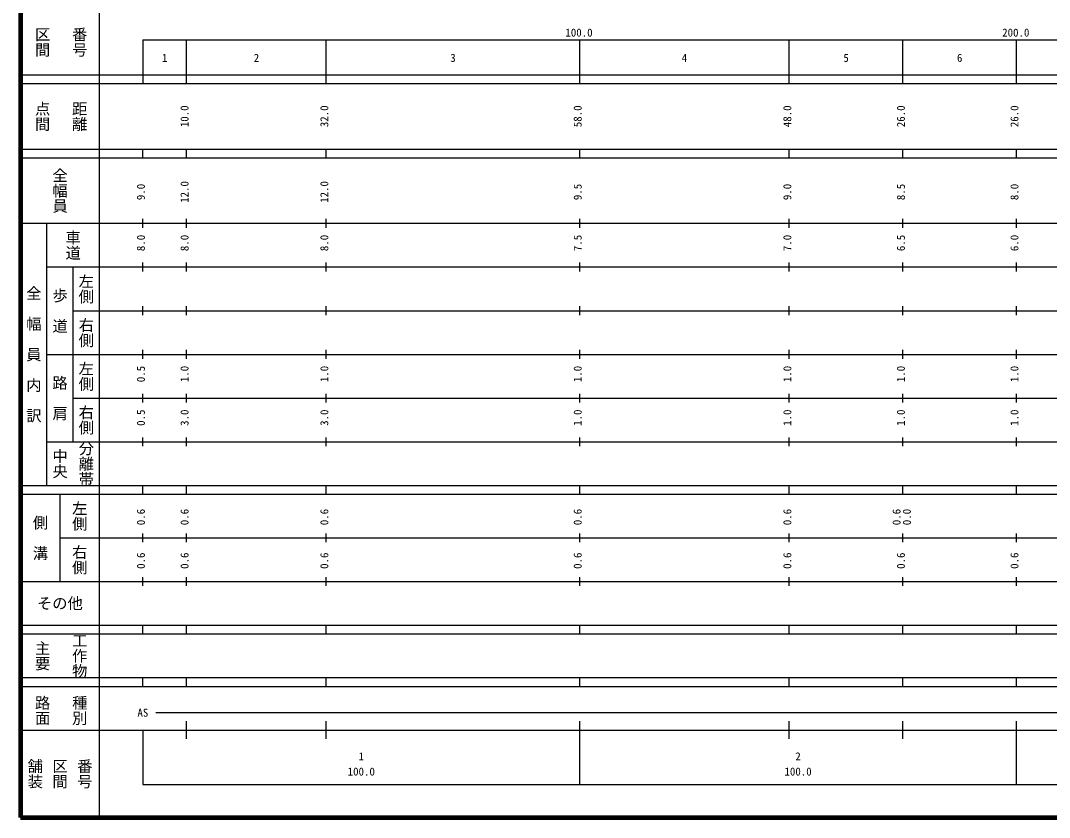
# Model space of a CAD drawing. Units: millimetres on the paper, enlarged 1000 times. Extents: x 40000 to 680000, y 20000 to 380000.
# Drawn here: x 40000 to 275546, y 20000 to 202409 of the extents above; entities that cross this region are included whole.
import ezdxf
from ezdxf.enums import TextEntityAlignment as Align

# ---------------------------------------------------------------- set-up
doc = ezdxf.new("R2010")
doc.units = ezdxf.units.MM
doc.header["$LTSCALE"] = 1000
doc.layers.add('M-TTL', color=2, linetype='Continuous', lineweight=140)
doc.layers.add('M-TTL-BAND', color=7, linetype='Continuous', lineweight=25)
doc.styles.add('@ＭＳ ゴシック', font='')
doc.styles.add('ＭＳ ゴシック', font='')
doc.styles.get('@ＭＳ ゴシック').set_extended_font_data('@MS Gothic')
doc.styles.get('ＭＳ ゴシック').set_extended_font_data('MS Gothic')

msp = doc.modelspace()

# ---------------------------------------------------------------- linework, layer by layer
at = {"layer": 'M-TTL'}
for p, q in [((40000, 380000), (40000, 20000)), ((40000, 20000), (680000, 20000))]:
    msp.add_line(p, q, dxfattribs=at)
at = {"layer": 'M-TTL-BAND'}
for p, q in [((58000, 370000), (58000, 20000)), ((68000, 198000), (579000, 198000)), ((68000, 198000), (68000, 188000)), ((78000, 188000), (78000, 198000)), ((110000, 188000), (110000, 198000)), ((168000, 188000), (168000, 198000)), ((216000, 188000), (216000, 198000)), ((242000, 188000), (242000, 198000)), ((268000, 188000), (268000, 198000)), ((40000, 190000), (579000, 190000)), ((40000, 188000), (579000, 188000)), ((40000, 173000), (579000, 173000)), ((68000, 171000), (68000, 173000)), ((78000, 171000), (78000, 173000)), ((110000, 171000), (110000, 173000)), ((168000, 171000), (168000, 173000)), ((216000, 171000), (216000, 173000)), ((242000, 171000), (242000, 173000)), ((268000, 171000), (268000, 173000)), ((40000, 171000), (579000, 171000)), ((40000, 156000), (579000, 156000)), ((46000, 96000), (46000, 156000)), ((68000, 155000), (68000, 157000)), ((78000, 155000), (78000, 157000)), ((110000, 155000), (110000, 157000)), ((168000, 155000), (168000, 157000)), ((216000, 155000), (216000, 157000)), ((242000, 155000), (242000, 157000)), ((268000, 155000), (268000, 157000)), ((68000, 145000), (68000, 147000)), ((78000, 145000), (78000, 147000)), ((110000, 145000), (110000, 147000)), ((168000, 145000), (168000, 147000)), ((216000, 145000), (216000, 147000)), ((242000, 145000), (242000, 147000)), ((268000, 145000), (268000, 147000)), ((46000, 146000), (579000, 146000)), ((52000, 146000), (52000, 106000)), ((68000, 135000), (68000, 137000)), ((78000, 135000), (78000, 137000)), ((110000, 135000), (110000, 137000)), ((168000, 135000), (168000, 137000)), ((216000, 135000), (216000, 137000)), ((242000, 135000), (242000, 137000)), ((268000, 135000), (268000, 137000)), ((52000, 136000), (579000, 136000)), ((46000, 126000), (579000, 126000)), ((68000, 125000), (68000, 127000)), ((78000, 125000), (78000, 127000)), ((110000, 125000), (110000, 127000)), ((168000, 125000), (168000, 127000)), ((216000, 125000), (216000, 127000)), ((242000, 125000), (242000, 127000)), ((268000, 125000), (268000, 127000)), ((52000, 116000), (579000, 116000)), ((68000, 115000), (68000, 117000)), ((78000, 115000), (78000, 117000)), ((110000, 115000), (110000, 117000)), ((168000, 115000), (168000, 117000)), ((216000, 115000), (216000, 117000)), ((242000, 115000), (242000, 117000)), ((268000, 115000), (268000, 117000)), ((46000, 106000), (579000, 106000)), ((68000, 105000), (68000, 107000)), ((78000, 105000), (78000, 107000)), ((110000, 105000), (110000, 107000)), ((168000, 105000), (168000, 107000)), ((216000, 105000), (216000, 107000)), ((242000, 105000), (242000, 107000)), ((268000, 105000), (268000, 107000)), ((40000, 96000), (579000, 96000)), ((68000, 94000), (68000, 96000)), ((78000, 94000), (78000, 96000)), ((110000, 94000), (110000, 96000)), ((168000, 94000), (168000, 96000)), ((216000, 94000), (216000, 96000)), ((242000, 94000), (242000, 96000)), ((268000, 94000), (268000, 96000)), ((40000, 94000), (579000, 94000)), ((49000, 94000), (49000, 74000)), ((68000, 83000), (68000, 85000)), ((78000, 83000), (78000, 85000)), ((110000, 83000), (110000, 85000)), ((168000, 83000), (168000, 85000)), ((216000, 83000), (216000, 85000)), ((242000, 83000), (242000, 85000)), ((268000, 83000), (268000, 85000)), ((49000, 84000), (579000, 84000)), ((40000, 74000), (579000, 74000)), ((68000, 73000), (68000, 75000)), ((78000, 73000), (78000, 75000)), ((110000, 73000), (110000, 75000)), ((168000, 73000), (168000, 75000)), ((216000, 73000), (216000, 75000)), ((242000, 73000), (242000, 75000)), ((268000, 73000), (268000, 75000)), ((40000, 64000), (579000, 64000)), ((68000, 62000), (68000, 64000)), ((78000, 62000), (78000, 64000)), ((110000, 62000), (110000, 64000)), ((168000, 62000), (168000, 64000)), ((216000, 62000), (216000, 64000)), ((242000, 62000), (242000, 64000)), ((268000, 62000), (268000, 64000)), ((40000, 62000), (579000, 62000)), ((40000, 52000), (579000, 52000)), ((68000, 50000), (68000, 52000)), ((78000, 50000), (78000, 52000)), ((110000, 50000), (110000, 52000)), ((168000, 50000), (168000, 52000)), ((216000, 50000), (216000, 52000)), ((242000, 50000), (242000, 52000)), ((268000, 50000), (268000, 52000)), ((40000, 50000), (579000, 50000)), ((71000, 44000), (565000, 44000)), ((78000, 38000), (78000, 42000)), ((110000, 38000), (110000, 42000)), ((168000, 27500), (168000, 42000)), ((216000, 38000), (216000, 42000)), ((242000, 38000), (242000, 42000)), ((268000, 27500), (268000, 42000)), ((40000, 40000), (579000, 40000)), ((68000, 40000), (68000, 27500)), ((68000, 27500), (579000, 27500))]:
    msp.add_line(p, q, dxfattribs=at)

# ---------------------------------------------------------------- texts
at = {"layer": 'M-TTL-BAND', "style": '@ＭＳ ゴシック'}
for s, p in [('区間', (45000, 197500)), ('番号', (53500, 197500)), ('点間', (45000, 180500)), ('距離', (53500, 180500)), ('全幅員', (49000, 163500)), ('車道', (52000, 151000)), ('左側', (55000, 141000)), ('全\u3000幅\u3000員\u3000内\u3000訳', (43000, 126000)), ('歩\u3000道', (49000, 136000)), ('右側', (55000, 131000)), ('左側', (55000, 121000)), ('路\u3000肩', (49000, 116000)), ('右側', (55000, 111000)), ('分離帯', (55000, 101000)), ('中央', (49000, 101000)), ('左側', (53500, 89000)), ('側\u3000溝', (44500, 84000)), ('右側', (53500, 79000)), ('工作物', (53500, 57000)), ('主要', (45000, 57000)), ('路面', (45000, 44500)), ('種別', (53500, 44500)), ('舗装', (43333, 30000)), ('区間', (49000, 30000)), ('番号', (54667, 30000))]:
    msp.add_text(s, height=2566, rotation=270, dxfattribs=at).set_placement(p, align=Align.MIDDLE_CENTER)
at = {"layer": 'M-TTL-BAND', "style": 'ＭＳ ゴシック'}
for s, p in [('100.0', (167844, 198195)), ('200.0', (267844, 198195)), ('1', (73000, 192405)), ('2', (94000, 192405)), ('3', (139000, 192405)), ('4', (192000, 192405)), ('5', (229000, 192405)), ('6', (255000, 192405)), ('AS', (68000, 42500)), ('1', (118000, 32523)), ('2', (218000, 32523)), ('100.0', (118000, 29033)), ('100.0', (218000, 29033))]:
    msp.add_text(s, height=1833, dxfattribs=at).set_placement(p, align=Align.BOTTOM_CENTER)
for s, p in [('10.0', (79000, 180500)), ('32.0', (111000, 180500)), ('58.0', (169000, 180500)), ('48.0', (217000, 180500)), ('26.0', (243000, 180500)), ('26.0', (269000, 180500)), ('9.0', (69000, 163174)), ('12.0', (79000, 163174)), ('12.0', (111000, 163174)), ('9.5', (169000, 163174)), ('9.0', (217000, 163174)), ('8.5', (243000, 163174)), ('8.0', (269000, 163174)), ('8.0', (69000, 151500)), ('8.0', (79000, 151500)), ('8.0', (111000, 151500)), ('7.5', (169000, 151500)), ('7.0', (217000, 151500)), ('6.5', (243000, 151500)), ('6.0', (269000, 151500)), ('0.5', (69000, 121500)), ('1.0', (79000, 121500)), ('1.0', (111000, 121500)), ('1.0', (169000, 121500)), ('1.0', (217000, 121500)), ('1.0', (243000, 121500)), ('1.0', (269000, 121500)), ('0.5', (69000, 111500)), ('3.0', (79000, 111500)), ('3.0', (111000, 111500)), ('1.0', (169000, 111500)), ('1.0', (217000, 111500)), ('1.0', (243000, 111500)), ('1.0', (269000, 111500)), ('0.6', (69000, 88764)), ('0.6', (79000, 88764)), ('0.6', (111000, 88764)), ('0.6', (169000, 88764)), ('0.6', (217000, 88764)), ('0.6', (242000, 88764)), ('0.0', (244370, 88764)), ('0.6', (69000, 78764)), ('0.6', (79000, 78764)), ('0.6', (111000, 78764)), ('0.6', (169000, 78764)), ('0.6', (217000, 78764)), ('0.6', (243000, 78764)), ('0.6', (269000, 78764))]:
    msp.add_text(s, height=1833, rotation=90, dxfattribs=at).set_placement(p, align=Align.BOTTOM_CENTER)
msp.add_text('その他', height=2566, dxfattribs=at).set_placement((49000, 69000), align=Align.MIDDLE_CENTER)

doc.saveas('drawing.dxf')
